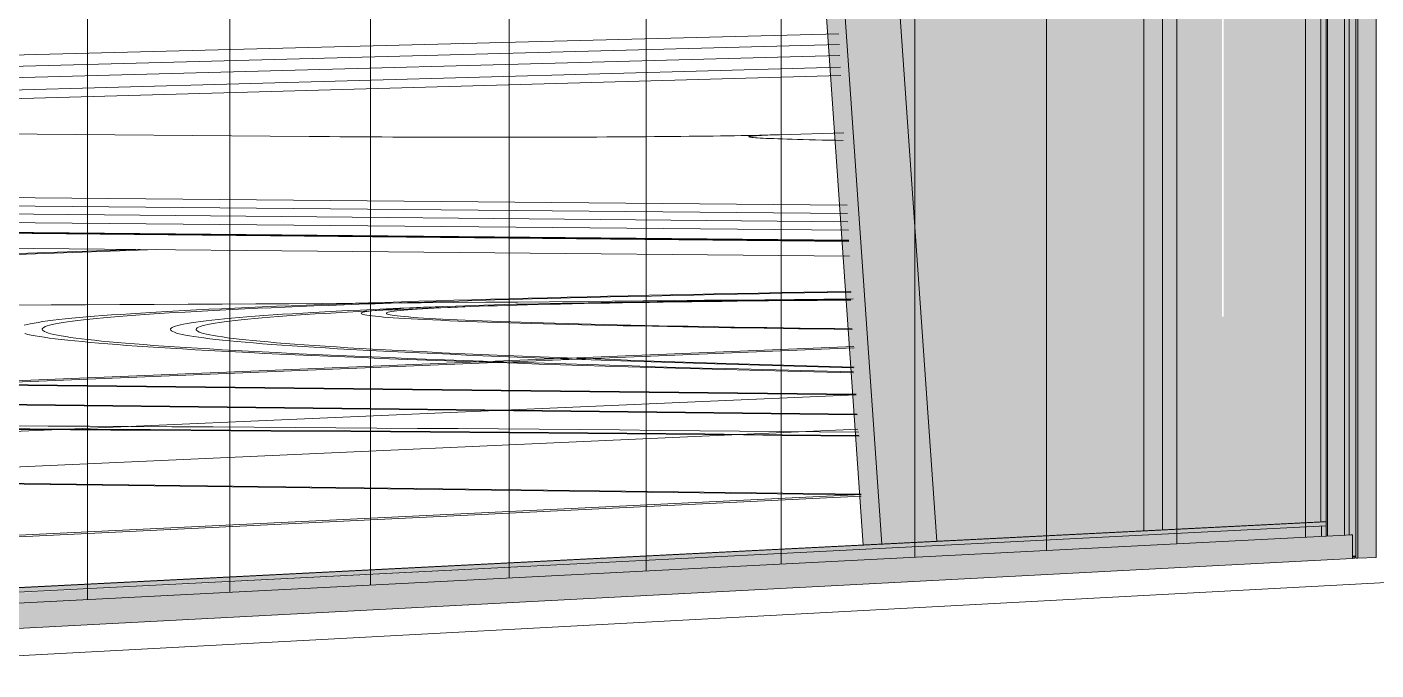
# Model space of a CAD drawing. Header units: inches. Extents: x 31213 to 31218, y -65 to 66.
# Drawn here: x 31217.61962 to 31217.65631, y 65.96786 to 65.98534 of the extents above; entities that cross this region are included whole.
import ezdxf

# ---------------------------------------------------------------- set-up
doc = ezdxf.new("R2010")
doc.units = ezdxf.units.IN
doc.header["$MEASUREMENT"] = 0
doc.linetypes.add('Dash 1_16_', pattern=[0.125, 0.0625, -0.0625])
for name, color, linetype, lineweight in [('A-FLOR-CLRS', 90, 'Dash 1_16_', 9), ('A-FLOR-OTLN', 90, 'Continuous', 9), ('A-GLAZ-CURT', 52, 'Continuous', 9), ('A-GLAZ-CWMG', 51, 'Continuous', 9), ('A-WALL', 113, 'Continuous', 13), ('A-WALL-PATT', 111, 'Continuous', 13), ('C-BLDG-PADS', 91, 'Continuous', 9), ('C-TOPO', 7, 'Continuous', 9), ('L-SITE-WALL', 31, 'Continuous', 13), ('S-COLS', 52, 'Continuous', 9)]:
    doc.layers.add(name, color=color, linetype=linetype, lineweight=lineweight)

# ---------------------------------------------------------------- blocks, each defined once
blk = doc.blocks.new('FP_106-Looking South West')
at = {"layer": 'A-WALL-PATT', "lineweight": 9}
for p, q in [((-31660.219071, 65.96977), (-31660.219071, 66.151025)), ((-31660.215198, 65.969969), (-31660.215198, 66.150035)), ((-31660.211375, 65.970164), (-31660.211375, 66.149058)), ((-31660.207602, 65.970357), (-31660.207602, 66.148093)), ((-31660.203877, 65.970548), (-31660.203877, 66.147141)), ((-31660.2002, 65.970736), (-31660.2002, 66.146201)), ((-31660.196569, 65.970922), (-31660.196569, 66.145273)), ((-31660.192985, 65.971105), (-31660.192985, 66.144357)), ((-31660.189445, 65.971286), (-31660.189445, 66.143452)), ((-31660.185949, 65.971465), (-31660.185949, 66.142559))]:
    blk.add_line(p, q, dxfattribs=at)

msp = doc.modelspace()

# ---------------------------------------------------------------- hatches: boundary and pattern name
at = {"layer": 'A-GLAZ-CWMG'}
h = msp.add_hatch(color=256, dxfattribs=at)
h.paths.add_polyline_path([(31217.654832, 65.971491), (31217.654951, 65.971497), (31217.654951, 65.971778), (31217.654832, 65.971771), (31217.654832, 65.971531)], flags=0)
h.paths.add_polyline_path([(31217.654951, 65.971888), (31217.654951, 66.078373), (31217.654807, 66.078368), (31217.654832, 65.971889)], flags=0)
for points in [[(31217.654843, 65.971491), (31217.655458, 65.971531), (31217.655458, 66.078281), (31217.654843, 66.078368), (31217.654843, 65.971889), (31217.654952, 65.971888), (31217.654952, 65.971777), (31217.654843, 65.971772), (31217.654843, 65.971531)], [(31217.654951, 65.971497), (31217.654995, 65.971531), (31217.654995, 66.078367), (31217.654951, 66.078373), (31217.654951, 65.971531)], [(31217.655764, 65.970928), (31217.655764, 66.078292), (31217.655458, 66.078281), (31217.655458, 65.971523), (31217.655676, 65.971531), (31217.655676, 65.97093)], [(31217.655763, 65.970926), (31217.655814, 65.970929), (31217.655814, 66.07838), (31217.655763, 66.078378), (31217.655763, 65.97214)], [(31217.655814, 65.970901), (31217.656311, 65.970927), (31217.656311, 66.07831), (31217.655814, 66.07838), (31217.655814, 65.977465)], [(31217.597606, 65.968873), (31217.654951, 65.971778), (31217.654951, 65.971888), (31217.597606, 65.968994)], [(31217.597606, 65.967942), (31217.597747, 65.96795), (31217.597775, 65.968572), (31217.654832, 65.971491), (31217.654832, 65.971771), (31217.597606, 65.968842), (31217.597606, 65.968706)], [(31217.597774, 65.967865), (31217.655675, 65.970894), (31217.655675, 65.971531), (31217.597774, 65.968568)]]:
    msp.add_hatch(color=256, dxfattribs=at).paths.add_polyline_path(points, flags=0)
at = {"layer": 'L-SITE-WALL'}
h = msp.add_hatch(color=256, dxfattribs=at)
h.paths.add_polyline_path([(31217.655764, 65.970932), (31217.655764, 66.077184), (31217.655458, 66.077173), (31217.655458, 65.971523), (31217.655676, 65.971531), (31217.655676, 65.970933)], flags=0)
h.paths.add_polyline_path([(31217.652122, 65.971753), (31217.654808, 65.971889), (31217.654808, 65.992263), (31217.652166, 65.992226), (31217.652166, 65.991229), (31217.652384, 65.99103), (31217.652356, 65.990993), (31217.652166, 65.99099), (31217.652166, 65.977464), (31217.652122, 65.977464), (31217.652122, 65.971861)], flags=0)
h.paths.add_polyline_path([(31217.652166, 65.993573), (31217.654808, 65.993604), (31217.654808, 66.013513), (31217.652166, 66.013497), (31217.652166, 66.012444), (31217.652384, 66.012247), (31217.652356, 66.01221), (31217.652166, 66.012215), (31217.652166, 66.011496), (31217.652122, 66.011496), (31217.652122, 65.99448), (31217.652166, 65.99448)], flags=0)
h.paths.add_polyline_path([(31217.654808, 66.014861), (31217.654808, 66.034754), (31217.652157, 66.034712), (31217.652157, 66.033667), (31217.652384, 66.033465), (31217.652356, 66.033428), (31217.652157, 66.033439), (31217.652157, 66.032766), (31217.652122, 66.032766), (31217.652122, 66.014933), (31217.654343, 66.014874)], flags=0)
h.paths.add_polyline_path([(31217.654808, 66.036119), (31217.654808, 66.055995), (31217.652166, 66.055927), (31217.652166, 66.054874), (31217.652384, 66.054682), (31217.652356, 66.054645), (31217.652166, 66.054663), (31217.652166, 66.054035), (31217.652122, 66.054035), (31217.652122, 66.03702), (31217.652157, 66.03702), (31217.652157, 66.036292), (31217.654439, 66.036143)], flags=0)
h.paths.add_polyline_path([(31217.654808, 66.057376), (31217.654808, 66.07715), (31217.652157, 66.077056), (31217.652157, 66.076098), (31217.652384, 66.0759), (31217.652356, 66.075862), (31217.652157, 66.075889), (31217.652157, 66.075305), (31217.652122, 66.075305), (31217.652122, 66.062543), (31217.652166, 66.062543), (31217.652166, 66.05765), (31217.654463, 66.057412)], flags=0)
at = {"layer": 'S-COLS'}
h = msp.add_hatch(color=256, dxfattribs=at)
h.paths.add_polyline_path([(31217.649999, 65.971646), (31217.650509, 65.971672), (31217.650509, 65.990964), (31217.649999, 65.990955), (31217.649999, 65.971862)], flags=0)
h.paths.add_polyline_path([(31217.649999, 65.993548), (31217.650509, 65.993554), (31217.650509, 66.012251), (31217.649999, 66.012262), (31217.649999, 65.99448)], flags=0)
h.paths.add_polyline_path([(31217.650509, 66.014976), (31217.650509, 66.033538), (31217.649999, 66.033569), (31217.649999, 66.01499)], flags=0)
h.paths.add_polyline_path([(31217.650509, 66.036399), (31217.650509, 66.054825), (31217.649999, 66.054875), (31217.649999, 66.036432)], flags=0)
h.paths.add_polyline_path([(31217.650509, 66.057821), (31217.650509, 66.076112), (31217.649999, 66.076182), (31217.649999, 66.057873)], flags=0)
h.paths.add_polyline_path([(31217.650509, 66.079243), (31217.650509, 66.097399), (31217.649999, 66.097488), (31217.649999, 66.079315)], flags=0)
h.paths.add_polyline_path([(31217.650509, 66.100665), (31217.650509, 66.118686), (31217.649999, 66.118795), (31217.649999, 66.100757)], flags=0)
h.paths.add_polyline_path([(31217.650509, 66.122087), (31217.650509, 66.13923), (31217.649999, 66.138684), (31217.649999, 66.122199), (31217.650462, 66.122097)], flags=0)
h = msp.add_hatch(color=256, dxfattribs=at)
h.paths.add_polyline_path([(31217.650509, 65.971672), (31217.652122, 65.971753), (31217.652122, 65.99099), (31217.650509, 65.990964), (31217.650509, 65.971862)], flags=0)
h.paths.add_polyline_path([(31217.650509, 65.991203), (31217.652122, 65.991228), (31217.652122, 65.992226), (31217.650509, 65.992203), (31217.650509, 65.991518)], flags=0)
h.paths.add_polyline_path([(31217.650509, 65.993554), (31217.652122, 65.993573), (31217.652122, 66.012216), (31217.650509, 66.012251), (31217.650509, 65.99448)], flags=0)
h.paths.add_polyline_path([(31217.652122, 66.012445), (31217.652122, 66.013499), (31217.650509, 66.013537), (31217.650509, 66.012481)], flags=0)
h.paths.add_polyline_path([(31217.652122, 66.014933), (31217.652122, 66.032766), (31217.652157, 66.032766), (31217.652157, 66.033439), (31217.650509, 66.033538), (31217.650509, 66.014976)], flags=0)
h.paths.add_polyline_path([(31217.652157, 66.03366), (31217.652157, 66.034715), (31217.650509, 66.034817), (31217.650509, 66.033759)], flags=0)
h.paths.add_polyline_path([(31217.652157, 66.036292), (31217.652157, 66.03702), (31217.652122, 66.03702), (31217.652122, 66.054668), (31217.650509, 66.054825), (31217.650509, 66.036399)], flags=0)
h.paths.add_polyline_path([(31217.652122, 66.054879), (31217.652122, 66.055935), (31217.650509, 66.056097), (31217.650509, 66.055037)], flags=0)
h.paths.add_polyline_path([(31217.652122, 66.057655), (31217.652122, 66.075305), (31217.652157, 66.075305), (31217.652157, 66.075889), (31217.650509, 66.076112), (31217.650509, 66.057821)], flags=0)
h.paths.add_polyline_path([(31217.652157, 66.076091), (31217.652157, 66.077056), (31217.652692, 66.077075), (31217.650509, 66.077376), (31217.650509, 66.076315)], flags=0)
h.paths.add_polyline_path([(31217.653682, 66.078795), (31217.653682, 66.096849), (31217.650509, 66.097399), (31217.650509, 66.079243), (31217.652157, 66.07901)], flags=0)
h.paths.add_polyline_path([(31217.653682, 66.097041), (31217.653682, 66.098098), (31217.650509, 66.098656), (31217.650509, 66.097593), (31217.652157, 66.097306)], flags=0)
h.paths.add_polyline_path([(31217.653682, 66.100096), (31217.653682, 66.118016), (31217.650509, 66.118686), (31217.650509, 66.100665), (31217.652157, 66.100369)], flags=0)
h.paths.add_polyline_path([(31217.653682, 66.118199), (31217.653682, 66.119258), (31217.650509, 66.119935), (31217.650509, 66.118871)], flags=0)
h.paths.add_polyline_path([(31217.653682, 66.121397), (31217.653682, 66.13691), (31217.652969, 66.137085), (31217.65221, 66.136364), (31217.65199, 66.136418), (31217.65199, 66.137325), (31217.650509, 66.137688), (31217.650509, 66.122087)], flags=0)
h.paths.add_polyline_path([(31217.653682, 66.138076), (31217.653682, 66.138444), (31217.650509, 66.13923), (31217.650509, 66.13824), (31217.652247, 66.138431), (31217.653069, 66.138228)], flags=0)
h = msp.add_hatch(color=256, dxfattribs=at)
h.paths.add_polyline_path([(31217.644369, 65.971359), (31217.650002, 65.971645), (31217.650002, 65.990955), (31217.643006, 65.990842), (31217.644357, 65.97153)], flags=0)
h.paths.add_polyline_path([(31217.642822, 65.993465), (31217.650002, 65.993548), (31217.650002, 66.012262), (31217.641494, 66.012449), (31217.642751, 65.99448)], flags=0)
h.paths.add_polyline_path([(31217.650002, 66.01499), (31217.64997, 66.033571), (31217.639974, 66.034172), (31217.6413, 66.015224), (31217.645598, 66.015109)], flags=0)
h.paths.add_polyline_path([(31217.650002, 66.036432), (31217.650002, 66.054876), (31217.638446, 66.056012), (31217.639769, 66.0371), (31217.64997, 66.036434)], flags=0)
h.paths.add_polyline_path([(31217.650002, 66.057874), (31217.64997, 66.076187), (31217.63691, 66.07797), (31217.63823, 66.059095), (31217.648465, 66.058034)], flags=0)
h.paths.add_polyline_path([(31217.650002, 66.079316), (31217.64997, 66.097495), (31217.635365, 66.100046), (31217.636683, 66.081209), (31217.64997, 66.079321)], flags=0)
h.paths.add_polyline_path([(31217.650002, 66.100758), (31217.650002, 66.118797), (31217.636042, 66.121768), (31217.634743, 66.120375), (31217.635042, 66.120312), (31217.63434, 66.119644), (31217.633998, 66.119577), (31217.635127, 66.103443), (31217.64997, 66.100764)], flags=0)
h.paths.add_polyline_path([(31217.650002, 66.1222), (31217.650002, 66.136732), (31217.638745, 66.124665), (31217.645598, 66.123164)], flags=0)
h = msp.add_hatch(color=256, dxfattribs=at)
h.paths.add_polyline_path([(31217.642368, 65.971258), (31217.642873, 65.971284), (31217.641508, 65.990818), (31217.641002, 65.99081), (31217.642349, 65.97153)], flags=0)
h.paths.add_polyline_path([(31217.640818, 65.993442), (31217.641324, 65.993448), (31217.639993, 66.012482), (31217.639486, 66.012493), (31217.640745, 65.99448)], flags=0)
h.paths.add_polyline_path([(31217.639798, 66.015264), (31217.63847, 66.034262), (31217.637962, 66.034292), (31217.639291, 66.015278)], flags=0)
h.paths.add_polyline_path([(31217.638265, 66.037198), (31217.636939, 66.056159), (31217.63643, 66.056209), (31217.637757, 66.037231)], flags=0)
h.paths.add_polyline_path([(31217.636723, 66.05925), (31217.6354, 66.078174), (31217.63489, 66.078244), (31217.636214, 66.059303)], flags=0)
h.paths.add_polyline_path([(31217.635172, 66.081422), (31217.633852, 66.100309), (31217.633341, 66.100398), (31217.634662, 66.081495)], flags=0)
h.paths.add_polyline_path([(31217.633614, 66.103715), (31217.632483, 66.11989), (31217.632013, 66.119387), (31217.633103, 66.103807)], flags=0)
h = msp.add_hatch(color=256, dxfattribs=at)
h.paths.add_polyline_path([(31217.642873, 65.971284), (31217.644369, 65.971359), (31217.643006, 65.990842), (31217.641508, 65.990818), (31217.642856, 65.97153)], flags=0)
h.paths.add_polyline_path([(31217.641324, 65.993448), (31217.642822, 65.993465), (31217.641494, 66.012449), (31217.639993, 66.012482), (31217.641251, 65.99448)], flags=0)
h.paths.add_polyline_path([(31217.6413, 66.015224), (31217.639974, 66.034172), (31217.63847, 66.034262), (31217.639798, 66.015264), (31217.641225, 66.015226)], flags=0)
h.paths.add_polyline_path([(31217.639769, 66.0371), (31217.638446, 66.056012), (31217.636939, 66.056159), (31217.638265, 66.037198), (31217.639038, 66.037148)], flags=0)
h.paths.add_polyline_path([(31217.63823, 66.059095), (31217.63691, 66.07797), (31217.6354, 66.078174), (31217.636723, 66.05925), (31217.636851, 66.059237)], flags=0)
h.paths.add_polyline_path([(31217.636683, 66.081209), (31217.635365, 66.100046), (31217.633852, 66.100309), (31217.635172, 66.081422)], flags=0)
h.paths.add_polyline_path([(31217.635127, 66.103443), (31217.633998, 66.119577), (31217.632483, 66.11989), (31217.633614, 66.103715), (31217.633997, 66.103646)], flags=0)

# ---------------------------------------------------------------- linework, layer by layer
at = {"layer": 'A-FLOR-CLRS', "linetype": 'Continuous'}
for p, q in [((31217.641962, 65.979813), (31217.598848, 65.980217)), ((31217.641975, 65.979542), (31217.598844, 65.97995)), ((31217.612806, 65.967894), (31217.806566, 65.978274)), ((31217.598743, 65.97346), (31217.642177, 65.97534)), ((31217.598727, 65.972451), (31217.642222, 65.974404))]:
    msp.add_line(p, q, dxfattribs=at)
at = {"layer": 'A-FLOR-OTLN'}
for p, q in [((31217.598907, 65.984045), (31217.641705, 65.985159)), ((31217.598897, 65.983406), (31217.641734, 65.984565)), ((31217.598902, 65.983732), (31217.641719, 65.984868)), ((31217.598892, 65.983066), (31217.641749, 65.984249)), ((31217.598888, 65.982824), (31217.64176, 65.984024)), ((31217.627302, 65.982364), (31217.601208, 65.982579)), ((31217.640092, 65.982413), (31217.641835, 65.982467)), ((31217.64193, 65.980494), (31217.598858, 65.980883)), ((31217.64194, 65.980272), (31217.598855, 65.980666)), ((31217.641951, 65.980046), (31217.598851, 65.980444)), ((31217.641976, 65.979523), (31217.598843, 65.979932)), ((31217.641977, 65.979512), (31217.598843, 65.979921)), ((31217.641996, 65.979108), (31217.598837, 65.979525)), ((31217.59882, 65.978461), (31217.622586, 65.979296)), ((31217.59882, 65.978434), (31217.623159, 65.97929)), ((31217.598764, 65.974844), (31217.642116, 65.976622)), ((31217.598765, 65.97488), (31217.642114, 65.976655)), ((31217.642177, 65.975356), (31217.59878, 65.975851)), ((31217.642177, 65.975339), (31217.59878, 65.975835)), ((31217.642203, 65.974815), (31217.598772, 65.975321)), ((31217.642204, 65.974797), (31217.598772, 65.975304)), ((31217.598739, 65.973193), (31217.642307, 65.972641)), ((31217.598739, 65.973173), (31217.64215, 65.972622)), ((31217.64231, 65.972584), (31217.598697, 65.970485)), ((31217.642308, 65.97263), (31217.598698, 65.970535))]:
    msp.add_line(p, q, dxfattribs=at)
for points in [[(31217.640092, 65.982413, 0), (31217.639967, 65.982409, 0), (31217.639833, 65.982406, 0), (31217.639691, 65.982402, 0), (31217.639542, 65.982399, 0), (31217.639384, 65.982395, 0), (31217.639219, 65.982392, 0), (31217.639046, 65.982389, 0), (31217.638865, 65.982386, 0), (31217.638677, 65.982383, 0), (31217.638483, 65.98238, 0), (31217.638281, 65.982377, 0), (31217.638072, 65.982374, 0), (31217.637857, 65.982372, 0), (31217.637636, 65.982369, 0), (31217.637409, 65.982367, 0), (31217.637175, 65.982364, 0), (31217.636936, 65.982362, 0), (31217.636692, 65.98236, 0), (31217.636442, 65.982358, 0), (31217.636187, 65.982356, 0), (31217.635928, 65.982355, 0), (31217.635664, 65.982353, 0), (31217.635396, 65.982352, 0), (31217.635124, 65.98235, 0), (31217.634849, 65.982349, 0), (31217.634569, 65.982348, 0), (31217.634287, 65.982347, 0), (31217.634002, 65.982346, 0), (31217.633714, 65.982346, 0), (31217.633424, 65.982345, 0), (31217.633132, 65.982345, 0), (31217.632838, 65.982344, 0), (31217.632543, 65.982344, 0), (31217.632246, 65.982344, 0), (31217.631949, 65.982344, 0), (31217.631651, 65.982345, 0), (31217.631352, 65.982345, 0), (31217.631054, 65.982345, 0), (31217.630756, 65.982346, 0), (31217.630458, 65.982347, 0), (31217.630161, 65.982348, 0), (31217.629866, 65.982349, 0), (31217.629571, 65.98235, 0), (31217.629279, 65.982351, 0), (31217.628988, 65.982353, 0), (31217.6287, 65.982354, 0), (31217.628414, 65.982356, 0), (31217.628131, 65.982358, 0), (31217.627851, 65.98236, 0), (31217.627575, 65.982362, 0), (31217.627302, 65.982364, 0)], [(31217.64182, 65.982257, 0), (31217.641621, 65.982261, 0), (31217.641429, 65.982265, 0), (31217.641245, 65.982268, 0), (31217.641068, 65.982272, 0), (31217.640898, 65.982276, 0), (31217.640736, 65.98228, 0), (31217.640582, 65.982284, 0), (31217.640436, 65.982288, 0), (31217.640297, 65.982292, 0), (31217.640167, 65.982296, 0), (31217.640045, 65.9823, 0), (31217.639932, 65.982305, 0), (31217.639827, 65.982309, 0), (31217.639731, 65.982313, 0), (31217.639643, 65.982317, 0), (31217.639564, 65.982322, 0), (31217.639494, 65.982326, 0), (31217.639433, 65.98233, 0), (31217.639381, 65.982335, 0), (31217.639338, 65.982339, 0), (31217.639303, 65.982343, 0), (31217.639278, 65.982348, 0), (31217.639262, 65.982352, 0), (31217.639255, 65.982356, 0), (31217.639257, 65.982361, 0), (31217.639268, 65.982365, 0), (31217.639288, 65.982369, 0), (31217.639317, 65.982373, 0), (31217.639355, 65.982377, 0), (31217.639402, 65.982382, 0), (31217.639458, 65.982386, 0), (31217.639523, 65.98239, 0), (31217.639596, 65.982394, 0), (31217.639678, 65.982398, 0), (31217.639769, 65.982402, 0), (31217.639868, 65.982406, 0), (31217.639976, 65.982409, 0), (31217.640092, 65.982413, 0)], [(31217.619336, 65.977779, 0), (31217.62028, 65.977783, 0), (31217.621219, 65.977788, 0), (31217.622154, 65.977792, 0), (31217.623084, 65.977797, 0), (31217.62401, 65.977802, 0), (31217.624931, 65.977808, 0), (31217.625846, 65.977813, 0), (31217.626756, 65.977819, 0), (31217.627661, 65.977824, 0), (31217.628561, 65.977831, 0), (31217.629455, 65.977837, 0), (31217.630343, 65.977843, 0), (31217.631225, 65.97785, 0), (31217.632101, 65.977857, 0), (31217.632971, 65.977864, 0), (31217.633834, 65.977871, 0), (31217.634691, 65.977878, 0), (31217.635541, 65.977886, 0), (31217.636385, 65.977894, 0), (31217.637221, 65.977902, 0), (31217.638051, 65.97791, 0), (31217.638873, 65.977918, 0), (31217.639688, 65.977927, 0), (31217.640496, 65.977936, 0), (31217.641296, 65.977945, 0), (31217.642088, 65.977954, 0)], [(31217.627219, 65.977779, 0), (31217.627628, 65.977794, 0), (31217.628046, 65.977809, 0), (31217.628473, 65.977824, 0), (31217.628911, 65.977839, 0), (31217.629357, 65.977854, 0), (31217.629813, 65.977869, 0), (31217.630277, 65.977883, 0), (31217.630751, 65.977898, 0), (31217.631234, 65.977912, 0), (31217.631726, 65.977926, 0), (31217.632227, 65.97794, 0), (31217.632737, 65.977954, 0), (31217.633255, 65.977967, 0), (31217.633782, 65.977981, 0), (31217.634317, 65.977994, 0), (31217.634862, 65.978007, 0), (31217.635414, 65.97802, 0), (31217.635975, 65.978033, 0), (31217.636544, 65.978046, 0), (31217.637121, 65.978059, 0), (31217.637707, 65.978071, 0), (31217.6383, 65.978083, 0), (31217.638902, 65.978096, 0), (31217.639511, 65.978108, 0), (31217.640128, 65.978119, 0), (31217.640753, 65.978131, 0), (31217.641385, 65.978143, 0), (31217.642025, 65.978154, 0)], [(31217.627835, 65.977773, 0), (31217.628244, 65.977788, 0), (31217.628662, 65.977803, 0), (31217.62909, 65.977818, 0), (31217.629528, 65.977833, 0), (31217.629975, 65.977848, 0), (31217.630432, 65.977862, 0), (31217.630897, 65.977877, 0), (31217.631372, 65.977891, 0), (31217.631856, 65.977906, 0), (31217.632349, 65.97792, 0), (31217.632851, 65.977934, 0), (31217.633362, 65.977947, 0), (31217.633882, 65.977961, 0), (31217.63441, 65.977975, 0), (31217.634948, 65.977988, 0), (31217.635493, 65.978001, 0), (31217.636048, 65.978014, 0), (31217.636611, 65.978027, 0), (31217.637182, 65.97804, 0), (31217.637761, 65.978052, 0), (31217.638349, 65.978065, 0), (31217.638944, 65.978077, 0), (31217.639548, 65.978089, 0), (31217.64016, 65.978101, 0), (31217.640779, 65.978113, 0), (31217.641407, 65.978125, 0), (31217.642042, 65.978136, 0)], [(31217.627219, 65.977779, 0), (31217.626809, 65.977763, 0), (31217.62641, 65.977747, 0), (31217.626021, 65.977731, 0), (31217.625642, 65.977715, 0), (31217.625273, 65.977699, 0), (31217.624915, 65.977682, 0), (31217.624568, 65.977666, 0), (31217.624231, 65.977649, 0), (31217.623905, 65.977632, 0), (31217.62359, 65.977615, 0), (31217.623285, 65.977598, 0), (31217.622991, 65.977581, 0), (31217.622708, 65.977564, 0), (31217.622437, 65.977546, 0), (31217.622176, 65.977529, 0), (31217.621926, 65.977511, 0), (31217.621688, 65.977493, 0), (31217.62146, 65.977476, 0), (31217.621244, 65.977458, 0), (31217.62104, 65.97744, 0), (31217.620846, 65.977422, 0), (31217.620665, 65.977403, 0), (31217.620494, 65.977385, 0), (31217.620335, 65.977367, 0), (31217.620188, 65.977348, 0), (31217.620053, 65.97733, 0), (31217.619929, 65.977311, 0), (31217.619817, 65.977292, 0), (31217.619716, 65.977274, 0), (31217.619628, 65.977255, 0), (31217.619551, 65.977236, 0)], [(31217.627835, 65.977773, 0), (31217.627428, 65.977757, 0), (31217.627031, 65.977741, 0), (31217.626644, 65.977725, 0), (31217.626268, 65.977709, 0), (31217.625902, 65.977693, 0), (31217.625547, 65.977676, 0), (31217.625202, 65.97766, 0), (31217.624867, 65.977643, 0), (31217.624544, 65.977626, 0), (31217.624231, 65.977609, 0), (31217.623928, 65.977592, 0), (31217.623637, 65.977575, 0), (31217.623356, 65.977558, 0), (31217.623087, 65.977541, 0), (31217.622828, 65.977523, 0), (31217.622581, 65.977506, 0), (31217.622345, 65.977488, 0), (31217.62212, 65.977471, 0), (31217.621906, 65.977453, 0), (31217.621703, 65.977435, 0), (31217.621512, 65.977417, 0), (31217.621333, 65.977399, 0), (31217.621164, 65.977381, 0), (31217.621008, 65.977362, 0), (31217.620863, 65.977344, 0), (31217.620729, 65.977325, 0), (31217.620607, 65.977307, 0), (31217.620497, 65.977288, 0), (31217.620399, 65.97727, 0), (31217.620312, 65.977251, 0), (31217.620237, 65.977232, 0), (31217.620174, 65.977213, 0), (31217.620123, 65.977194, 0), (31217.620084, 65.977175, 0), (31217.620057, 65.977156, 0), (31217.620042, 65.977137, 0), (31217.620039, 65.977118, 0), (31217.620048, 65.977098, 0), (31217.62007, 65.977079, 0), (31217.620103, 65.97706, 0), (31217.620148, 65.97704, 0), (31217.620206, 65.977021, 0), (31217.620276, 65.977001, 0), (31217.620358, 65.976982, 0), (31217.620453, 65.976962, 0), (31217.620559, 65.976943, 0), (31217.620678, 65.976923, 0), (31217.620809, 65.976903, 0), (31217.620953, 65.976883, 0), (31217.621109, 65.976864, 0), (31217.621277, 65.976844, 0), (31217.621458, 65.976824, 0), (31217.621651, 65.976804, 0), (31217.621856, 65.976785, 0), (31217.622074, 65.976765, 0), (31217.622304, 65.976745, 0), (31217.622546, 65.976725, 0), (31217.622801, 65.976705, 0), (31217.623068, 65.976686, 0), (31217.623347, 65.976666, 0), (31217.623639, 65.976646, 0), (31217.623943, 65.976626, 0), (31217.624259, 65.976606, 0), (31217.624588, 65.976587, 0), (31217.624929, 65.976567, 0), (31217.625282, 65.976547, 0), (31217.625647, 65.976527, 0), (31217.626025, 65.976508, 0), (31217.626414, 65.976488, 0), (31217.626816, 65.976468, 0), (31217.62723, 65.976449, 0), (31217.627657, 65.976429, 0), (31217.628095, 65.97641, 0), (31217.628545, 65.97639, 0), (31217.629007, 65.976371, 0), (31217.629481, 65.976352, 0), (31217.629968, 65.976332, 0), (31217.630466, 65.976313, 0), (31217.630975, 65.976294, 0), (31217.631497, 65.976275, 0), (31217.63203, 65.976256, 0), (31217.632575, 65.976237, 0), (31217.633131, 65.976218, 0), (31217.633699, 65.976199, 0), (31217.634279, 65.976181, 0), (31217.63487, 65.976162, 0), (31217.635472, 65.976143, 0), (31217.636086, 65.976125, 0), (31217.636711, 65.976106, 0), (31217.637347, 65.976088, 0), (31217.637994, 65.97607, 0), (31217.638652, 65.976052, 0), (31217.639321, 65.976034, 0), (31217.640001, 65.976016, 0), (31217.640691, 65.975998, 0), (31217.641392, 65.975981, 0), (31217.642104, 65.975963, 0)], [(31217.63092, 65.977741, 0), (31217.630523, 65.977725, 0), (31217.630136, 65.97771, 0), (31217.62976, 65.977694, 0), (31217.629394, 65.977678, 0), (31217.629038, 65.977662, 0), (31217.628693, 65.977646, 0), (31217.628358, 65.97763, 0), (31217.628034, 65.977613, 0), (31217.627721, 65.977597, 0), (31217.627418, 65.97758, 0), (31217.627126, 65.977564, 0), (31217.626846, 65.977547, 0), (31217.626576, 65.97753, 0), (31217.626317, 65.977513, 0), (31217.626069, 65.977496, 0), (31217.625833, 65.977478, 0), (31217.625608, 65.977461, 0), (31217.625394, 65.977444, 0), (31217.625191, 65.977426, 0), (31217.625, 65.977409, 0), (31217.62482, 65.977391, 0), (31217.624651, 65.977373, 0), (31217.624494, 65.977355, 0), (31217.624349, 65.977337, 0), (31217.624215, 65.977319, 0), (31217.624093, 65.977301, 0), (31217.623983, 65.977283, 0), (31217.623884, 65.977264, 0), (31217.623798, 65.977246, 0), (31217.623723, 65.977228, 0), (31217.62366, 65.977209, 0), (31217.623609, 65.97719, 0), (31217.62357, 65.977172, 0), (31217.623543, 65.977153, 0), (31217.623527, 65.977134, 0), (31217.623524, 65.977116, 0), (31217.623534, 65.977097, 0), (31217.623555, 65.977078, 0), (31217.623588, 65.977059, 0), (31217.623634, 65.97704, 0), (31217.623691, 65.977021, 0), (31217.623761, 65.977002, 0), (31217.623843, 65.976982, 0), (31217.623938, 65.976963, 0), (31217.624044, 65.976944, 0), (31217.624163, 65.976925, 0), (31217.624295, 65.976905, 0), (31217.624438, 65.976886, 0), (31217.624594, 65.976867, 0), (31217.624762, 65.976847, 0), (31217.624943, 65.976828, 0), (31217.625136, 65.976809, 0), (31217.625341, 65.976789, 0), (31217.625559, 65.97677, 0), (31217.625789, 65.976751, 0), (31217.626031, 65.976731, 0), (31217.626286, 65.976712, 0), (31217.626553, 65.976692, 0), (31217.626832, 65.976673, 0), (31217.627124, 65.976654, 0), (31217.627427, 65.976634, 0), (31217.627744, 65.976615, 0), (31217.628072, 65.976595, 0), (31217.628413, 65.976576, 0), (31217.628765, 65.976557, 0), (31217.62913, 65.976538, 0), (31217.629508, 65.976518, 0), (31217.629897, 65.976499, 0), (31217.630298, 65.97648, 0), (31217.630712, 65.976461, 0), (31217.631138, 65.976442, 0), (31217.631575, 65.976423, 0), (31217.632025, 65.976404, 0), (31217.632486, 65.976385, 0), (31217.632959, 65.976366, 0), (31217.633445, 65.976347, 0), (31217.633942, 65.976328, 0), (31217.63445, 65.97631, 0), (31217.634971, 65.976291, 0), (31217.635503, 65.976273, 0), (31217.636046, 65.976254, 0), (31217.636601, 65.976236, 0), (31217.637168, 65.976217, 0), (31217.637746, 65.976199, 0), (31217.638335, 65.976181, 0), (31217.638935, 65.976163, 0), (31217.639547, 65.976145, 0), (31217.640169, 65.976127, 0), (31217.640803, 65.976109, 0), (31217.641448, 65.976092, 0), (31217.642103, 65.976074, 0)], [(31217.631539, 65.977734, 0), (31217.63114, 65.977719, 0), (31217.630752, 65.977703, 0), (31217.630374, 65.977687, 0), (31217.630007, 65.977671, 0), (31217.629651, 65.977655, 0), (31217.629305, 65.977639, 0), (31217.628971, 65.977623, 0), (31217.628647, 65.977606, 0), (31217.628333, 65.97759, 0), (31217.628031, 65.977573, 0), (31217.62774, 65.977556, 0), (31217.62746, 65.977539, 0), (31217.627192, 65.977522, 0), (31217.626934, 65.977505, 0), (31217.626688, 65.977488, 0), (31217.626453, 65.977471, 0), (31217.62623, 65.977453, 0), (31217.626018, 65.977436, 0), (31217.625817, 65.977418, 0), (31217.625629, 65.9774, 0), (31217.625451, 65.977382, 0), (31217.625286, 65.977364, 0), (31217.625132, 65.977346, 0), (31217.62499, 65.977328, 0), (31217.62486, 65.97731, 0), (31217.624742, 65.977292, 0), (31217.624636, 65.977274, 0), (31217.624542, 65.977255, 0), (31217.62446, 65.977237, 0), (31217.62439, 65.977218, 0), (31217.624332, 65.9772, 0), (31217.624286, 65.977181, 0), (31217.624252, 65.977162, 0), (31217.624231, 65.977143, 0), (31217.624222, 65.977124, 0), (31217.624225, 65.977105, 0), (31217.62424, 65.977086, 0), (31217.624268, 65.977067, 0), (31217.624308, 65.977048, 0), (31217.624361, 65.977029, 0), (31217.624426, 65.97701, 0), (31217.624503, 65.976991, 0), (31217.624593, 65.976972, 0), (31217.624695, 65.976952, 0), (31217.62481, 65.976933, 0), (31217.624938, 65.976914, 0), (31217.625078, 65.976894, 0), (31217.62523, 65.976875, 0), (31217.625395, 65.976855, 0), (31217.625573, 65.976836, 0), (31217.625763, 65.976816, 0), (31217.625965, 65.976797, 0), (31217.62618, 65.976777, 0), (31217.626408, 65.976758, 0), (31217.626649, 65.976739, 0), (31217.626901, 65.976719, 0), (31217.627167, 65.9767, 0), (31217.627445, 65.97668, 0), (31217.627735, 65.976661, 0), (31217.628038, 65.976641, 0), (31217.628353, 65.976622, 0), (31217.628681, 65.976602, 0), (31217.629022, 65.976583, 0), (31217.629374, 65.976564, 0), (31217.62974, 65.976544, 0), (31217.630117, 65.976525, 0), (31217.630507, 65.976506, 0), (31217.630909, 65.976486, 0), (31217.631324, 65.976467, 0), (31217.63175, 65.976448, 0), (31217.632189, 65.976429, 0), (31217.63264, 65.97641, 0), (31217.633104, 65.976391, 0), (31217.633579, 65.976372, 0), (31217.634066, 65.976353, 0), (31217.634566, 65.976334, 0), (31217.635077, 65.976315, 0), (31217.6356, 65.976297, 0), (31217.636135, 65.976278, 0), (31217.636681, 65.976259, 0), (31217.63724, 65.976241, 0), (31217.63781, 65.976223, 0), (31217.638391, 65.976204, 0), (31217.638984, 65.976186, 0), (31217.639589, 65.976168, 0), (31217.640205, 65.97615, 0), (31217.640832, 65.976132, 0), (31217.64147, 65.976114, 0), (31217.642119, 65.976096, 0)], [(31217.642063, 65.977121, 0), (31217.641572, 65.977127, 0), (31217.641088, 65.977133, 0), (31217.64061, 65.977139, 0), (31217.640138, 65.977146, 0), (31217.639674, 65.977152, 0), (31217.639216, 65.977159, 0), (31217.638766, 65.977166, 0), (31217.638324, 65.977174, 0), (31217.637889, 65.977181, 0), (31217.637462, 65.977189, 0), (31217.637043, 65.977196, 0), (31217.636633, 65.977204, 0), (31217.636231, 65.977212, 0), (31217.635838, 65.97722, 0), (31217.635454, 65.977229, 0), (31217.635079, 65.977237, 0), (31217.634713, 65.977245, 0), (31217.634357, 65.977254, 0), (31217.634011, 65.977263, 0), (31217.633674, 65.977272, 0), (31217.633347, 65.977281, 0), (31217.633031, 65.97729, 0), (31217.632725, 65.977299, 0), (31217.632429, 65.977308, 0), (31217.632144, 65.977318, 0), (31217.631869, 65.977327, 0), (31217.631606, 65.977337, 0), (31217.631353, 65.977346, 0), (31217.631111, 65.977356, 0), (31217.63088, 65.977366, 0), (31217.630661, 65.977376, 0), (31217.630453, 65.977386, 0), (31217.630257, 65.977395, 0), (31217.630072, 65.977405, 0), (31217.629898, 65.977415, 0), (31217.629736, 65.977426, 0), (31217.629586, 65.977436, 0), (31217.629448, 65.977446, 0), (31217.629322, 65.977456, 0), (31217.629207, 65.977466, 0), (31217.629105, 65.977476, 0), (31217.629014, 65.977486, 0), (31217.628935, 65.977497, 0), (31217.628869, 65.977507, 0), (31217.628814, 65.977517, 0), (31217.628771, 65.977527, 0), (31217.628741, 65.977537, 0), (31217.628722, 65.977547, 0), (31217.628716, 65.977557, 0), (31217.628722, 65.977567, 0), (31217.628739, 65.977577, 0), (31217.628769, 65.977587, 0), (31217.62881, 65.977597, 0), (31217.628863, 65.977607, 0), (31217.628929, 65.977617, 0), (31217.629006, 65.977627, 0), (31217.629095, 65.977636, 0), (31217.629195, 65.977646, 0), (31217.629307, 65.977655, 0), (31217.629431, 65.977665, 0), (31217.629566, 65.977674, 0), (31217.629713, 65.977683, 0), (31217.629871, 65.977693, 0), (31217.63004, 65.977702, 0), (31217.630221, 65.977711, 0), (31217.630412, 65.97772, 0), (31217.630615, 65.977728, 0), (31217.630828, 65.977737, 0), (31217.631052, 65.977746, 0), (31217.631287, 65.977754, 0), (31217.631532, 65.977762, 0), (31217.631788, 65.97777, 0), (31217.632053, 65.977778, 0), (31217.632329, 65.977786, 0), (31217.632615, 65.977794, 0), (31217.632911, 65.977802, 0), (31217.633216, 65.977809, 0), (31217.633531, 65.977816, 0), (31217.633855, 65.977824, 0), (31217.634188, 65.977831, 0), (31217.634531, 65.977837, 0), (31217.634882, 65.977844, 0), (31217.635242, 65.977851, 0), (31217.63561, 65.977857, 0), (31217.635987, 65.977863, 0), (31217.636372, 65.977869, 0), (31217.636765, 65.977875, 0), (31217.637166, 65.977881, 0), (31217.637574, 65.977886, 0), (31217.63799, 65.977891, 0), (31217.638412, 65.977896, 0), (31217.638842, 65.977901, 0), (31217.639279, 65.977906, 0), (31217.639722, 65.977911, 0), (31217.640172, 65.977915, 0), (31217.640627, 65.977919, 0), (31217.641089, 65.977923, 0), (31217.641557, 65.977927, 0), (31217.64203, 65.97793, 0)], [(31217.642062, 65.977135, 0), (31217.641586, 65.977141, 0), (31217.641116, 65.977148, 0), (31217.640653, 65.977154, 0), (31217.640196, 65.977161, 0), (31217.639747, 65.977167, 0), (31217.639304, 65.977174, 0), (31217.638869, 65.977181, 0), (31217.638441, 65.977188, 0), (31217.638021, 65.977196, 0), (31217.637609, 65.977203, 0), (31217.637205, 65.977211, 0), (31217.63681, 65.977219, 0), (31217.636423, 65.977226, 0), (31217.636045, 65.977235, 0), (31217.635676, 65.977243, 0), (31217.635316, 65.977251, 0), (31217.634965, 65.977259, 0), (31217.634624, 65.977268, 0), (31217.634293, 65.977277, 0), (31217.633971, 65.977285, 0), (31217.633659, 65.977294, 0), (31217.633357, 65.977303, 0), (31217.633066, 65.977312, 0), (31217.632785, 65.977322, 0), (31217.632514, 65.977331, 0), (31217.632254, 65.97734, 0), (31217.632005, 65.97735, 0), (31217.631767, 65.977359, 0), (31217.631539, 65.977369, 0), (31217.631323, 65.977378, 0), (31217.631118, 65.977388, 0), (31217.630924, 65.977398, 0), (31217.630741, 65.977407, 0), (31217.63057, 65.977417, 0), (31217.63041, 65.977427, 0), (31217.630262, 65.977437, 0), (31217.630126, 65.977447, 0), (31217.630001, 65.977457, 0), (31217.629888, 65.977467, 0), (31217.629786, 65.977476, 0), (31217.629696, 65.977486, 0), (31217.629619, 65.977496, 0), (31217.629553, 65.977506, 0), (31217.629498, 65.977516, 0), (31217.629456, 65.977526, 0), (31217.629426, 65.977536, 0), (31217.629407, 65.977546, 0), (31217.6294, 65.977556, 0), (31217.629405, 65.977566, 0), (31217.629422, 65.977575, 0), (31217.629451, 65.977585, 0), (31217.629491, 65.977595, 0), (31217.629544, 65.977605, 0), (31217.629608, 65.977614, 0), (31217.629683, 65.977624, 0), (31217.62977, 65.977633, 0), (31217.629869, 65.977643, 0), (31217.629979, 65.977652, 0), (31217.630101, 65.977661, 0), (31217.630234, 65.97767, 0), (31217.630378, 65.977679, 0), (31217.630533, 65.977688, 0), (31217.6307, 65.977697, 0), (31217.630877, 65.977706, 0), (31217.631066, 65.977715, 0), (31217.631265, 65.977723, 0), (31217.631475, 65.977732, 0), (31217.631695, 65.97774, 0), (31217.631926, 65.977748, 0), (31217.632167, 65.977756, 0), (31217.632418, 65.977764, 0), (31217.63268, 65.977772, 0), (31217.632951, 65.97778, 0), (31217.633233, 65.977787, 0), (31217.633523, 65.977795, 0), (31217.633824, 65.977802, 0), (31217.634133, 65.977809, 0), (31217.634452, 65.977816, 0), (31217.63478, 65.977823, 0), (31217.635117, 65.97783, 0), (31217.635463, 65.977836, 0), (31217.635817, 65.977843, 0), (31217.636179, 65.977849, 0), (31217.63655, 65.977855, 0), (31217.636929, 65.977861, 0), (31217.637315, 65.977866, 0), (31217.637709, 65.977872, 0), (31217.638111, 65.977877, 0), (31217.638519, 65.977882, 0), (31217.638935, 65.977887, 0), (31217.639358, 65.977892, 0), (31217.639787, 65.977897, 0), (31217.640223, 65.977901, 0), (31217.640665, 65.977905, 0), (31217.641113, 65.977909, 0), (31217.641567, 65.977913, 0), (31217.642026, 65.977916, 0)], [(31217.619569, 65.977004, 0), (31217.61965, 65.976984, 0), (31217.619743, 65.976964, 0), (31217.619848, 65.976945, 0), (31217.619965, 65.976925, 0), (31217.620095, 65.976905, 0), (31217.620237, 65.976885, 0), (31217.620392, 65.976866, 0), (31217.620559, 65.976846, 0), (31217.620738, 65.976826, 0), (31217.62093, 65.976806, 0), (31217.621134, 65.976786, 0), (31217.621351, 65.976766, 0), (31217.621579, 65.976746, 0), (31217.621821, 65.976726, 0), (31217.622074, 65.976706, 0), (31217.622341, 65.976686, 0), (31217.622619, 65.976666, 0), (31217.62291, 65.976647, 0), (31217.623213, 65.976627, 0), (31217.623529, 65.976607, 0), (31217.623856, 65.976587, 0), (31217.624197, 65.976567, 0), (31217.624549, 65.976547, 0), (31217.624914, 65.976527, 0), (31217.625291, 65.976508, 0), (31217.62568, 65.976488, 0), (31217.626082, 65.976468, 0), (31217.626495, 65.976448, 0), (31217.626921, 65.976429, 0), (31217.627359, 65.976409, 0), (31217.627809, 65.97639, 0), (31217.628271, 65.97637, 0), (31217.628745, 65.976351, 0), (31217.629231, 65.976331, 0), (31217.629729, 65.976312, 0), (31217.630239, 65.976292, 0), (31217.63076, 65.976273, 0), (31217.631293, 65.976254, 0), (31217.631839, 65.976235, 0), (31217.632395, 65.976216, 0), (31217.632964, 65.976197, 0), (31217.633543, 65.976178, 0), (31217.634135, 65.976159, 0), (31217.634738, 65.976141, 0), (31217.635352, 65.976122, 0), (31217.635977, 65.976104, 0), (31217.636614, 65.976085, 0), (31217.637262, 65.976067, 0), (31217.63792, 65.976049, 0), (31217.63859, 65.97603, 0), (31217.639271, 65.976012, 0), (31217.639963, 65.975995, 0), (31217.640665, 65.975977, 0), (31217.641378, 65.975959, 0), (31217.642101, 65.975942, 0)], [(31217.618606, 65.974417, 0), (31217.619703, 65.974412, 0), (31217.6208, 65.974406, 0), (31217.621895, 65.9744, 0), (31217.622988, 65.974394, 0), (31217.62408, 65.974387, 0), (31217.625169, 65.97438, 0), (31217.626257, 65.974373, 0), (31217.627343, 65.974366, 0), (31217.628426, 65.974358, 0), (31217.629507, 65.97435, 0), (31217.630586, 65.974342, 0), (31217.631662, 65.974333, 0), (31217.632735, 65.974325, 0), (31217.633805, 65.974316, 0), (31217.634873, 65.974306, 0), (31217.635937, 65.974297, 0), (31217.636998, 65.974287, 0), (31217.638056, 65.974277, 0), (31217.63911, 65.974266, 0), (31217.640161, 65.974256, 0), (31217.641208, 65.974245, 0), (31217.642251, 65.974234, 0)], [(31217.618612, 65.9744, 0), (31217.61971, 65.974395, 0), (31217.620807, 65.974389, 0), (31217.621902, 65.974383, 0), (31217.622995, 65.974377, 0), (31217.624087, 65.97437, 0), (31217.625177, 65.974363, 0), (31217.626265, 65.974356, 0), (31217.62735, 65.974349, 0), (31217.628434, 65.974341, 0), (31217.629515, 65.974333, 0), (31217.630593, 65.974325, 0), (31217.631669, 65.974316, 0), (31217.632742, 65.974307, 0), (31217.633812, 65.974298, 0), (31217.634879, 65.974289, 0), (31217.635943, 65.974279, 0), (31217.637003, 65.974269, 0), (31217.638061, 65.974259, 0), (31217.639114, 65.974249, 0), (31217.640164, 65.974238, 0), (31217.641211, 65.974227, 0), (31217.642253, 65.974216, 0)], [(31217.619079, 65.974497, 0), (31217.620203, 65.974492, 0), (31217.621325, 65.974486, 0), (31217.622446, 65.97448, 0), (31217.623566, 65.974473, 0), (31217.624684, 65.974467, 0), (31217.6258, 65.97446, 0), (31217.626914, 65.974453, 0), (31217.628026, 65.974445, 0), (31217.629136, 65.974437, 0), (31217.630243, 65.974429, 0), (31217.631348, 65.974421, 0), (31217.632451, 65.974412, 0), (31217.633551, 65.974403, 0), (31217.634648, 65.974394, 0), (31217.635742, 65.974385, 0), (31217.636833, 65.974375, 0), (31217.637921, 65.974365, 0), (31217.639005, 65.974355, 0), (31217.640086, 65.974345, 0), (31217.641164, 65.974334, 0), (31217.642238, 65.974323, 0)]]:
    msp.add_polyline3d(points, dxfattribs=at)
at = {"layer": 'A-GLAZ-CWMG'}
for p, q in [((31217.654807, 66.078368), (31217.654807, 65.97188)), ((31217.654951, 66.078373), (31217.654951, 65.971494)), ((31217.654995, 66.078367), (31217.654995, 65.971496)), ((31217.655458, 66.078281), (31217.655458, 65.971519)), ((31217.655763, 66.078378), (31217.655763, 65.970897)), ((31217.655814, 66.07838), (31217.655814, 65.970896)), ((31217.656311, 66.077297), (31217.656311, 65.970922)), ((31217.654807, 65.97189), (31217.597606, 65.969005)), ((31217.654951, 65.971888), (31217.597606, 65.968994)), ((31217.654951, 65.971778), (31217.597606, 65.968873)), ((31217.654807, 65.97189), (31217.654951, 65.971888)), ((31217.654832, 65.971771), (31217.654832, 65.971487)), ((31217.654951, 65.971888), (31217.654951, 65.971778)), ((31217.655675, 65.971531), (31217.597774, 65.968568)), ((31217.655624, 65.971531), (31217.655675, 65.971531)), ((31217.655675, 65.971531), (31217.655675, 65.970889)), ((31217.655675, 65.970889), (31217.597774, 65.967859)), ((31217.655764, 65.970928), (31217.655676, 65.97093)), ((31217.655814, 65.970896), (31217.655763, 65.970897)), ((31217.656311, 65.970922), (31217.655814, 65.970896))]:
    msp.add_line(p, q, dxfattribs=at)
at = {"layer": 'A-WALL'}
for p, q in [((31217.655577, 66.077273), (31217.655577, 65.971525)), ((31217.655676, 65.970957), (31217.655764, 65.970956)), ((31217.655676, 65.970921), (31217.655733, 65.970924))]:
    msp.add_line(p, q, dxfattribs=at)
at = {"layer": 'C-BLDG-PADS'}
msp.add_line((31217.655676, 65.970894), (31217.655733, 65.970897), dxfattribs=at)
at = {"layer": 'C-TOPO'}
for p, q in [((31217.655733, 65.970897), (31217.655676, 65.970894)), ((31217.655676, 65.970894), (31217.655733, 65.970897))]:
    msp.add_line(p, q, dxfattribs=at)
at = {"layer": 'S-COLS'}
for p, q in [((31217.642368, 65.971258), (31217.641002, 65.99081)), ((31217.641508, 65.990818), (31217.642873, 65.971284)), ((31217.644369, 65.971359), (31217.643006, 65.990842)), ((31217.649999, 65.971646), (31217.649999, 65.990955)), ((31217.650509, 65.990964), (31217.650509, 65.971672))]:
    msp.add_line(p, q, dxfattribs=at)

# ---------------------------------------------------------------- block references
at = {"layer": 'A-GLAZ-CURT'}
msp.add_blockref('FP_106-Looking South West', (62877.840339, 0), dxfattribs=at)

doc.saveas('drawing.dxf')
